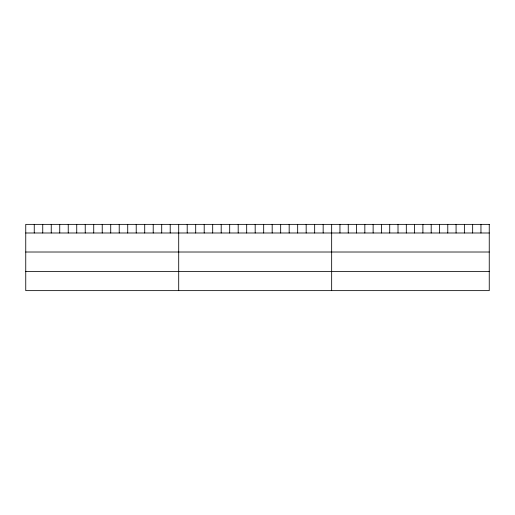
<?xml version="1.0" encoding="UTF-8"?>
<svg xmlns="http://www.w3.org/2000/svg" width="515" height="515" viewBox="0 0 515 515"><rect width="100%" height="100%" fill="white"/><g stroke="black" fill="none" stroke-linecap="round" stroke-linejoin="round"><path stroke-width="0.77" d="M25.75 232.992L489.25 232.992M25.75 252.015L489.25 252.015M25.75 271.611L489.25 271.611M480.959 224.366L480.959 232.992M472.661 224.366L472.661 232.992M464.369 224.366L464.369 232.992M456.071 224.366L456.071 232.992M447.78 224.366L447.78 232.992M439.482 224.366L439.482 232.992M431.19 224.366L431.19 232.992M422.899 224.366L422.899 232.992M414.601 224.366L414.601 232.992M406.309 224.366L406.309 232.992M398.011 224.366L398.011 232.992M389.72 224.366L389.72 232.992M381.428 224.366L381.428 232.992M373.13 224.366L373.13 232.992M364.839 224.366L364.839 232.992M356.541 224.366L356.541 232.992M348.249 224.366L348.249 232.992M339.952 224.366L339.952 232.992M331.66 224.366L331.66 290.634M323.163 224.366L323.163 232.992M314.665 224.366L314.665 232.992M306.168 224.366L306.168 232.992M297.67 224.366L297.67 232.992M289.173 224.366L289.173 232.992M280.675 224.366L280.675 232.992M272.178 224.366L272.178 232.992M263.68 224.366L263.68 232.992M255.183 224.366L255.183 232.992M246.685 224.366L246.685 232.992M238.188 224.366L238.188 232.992M229.69 224.366L229.69 232.992M221.193 224.366L221.193 232.992M212.695 224.366L212.695 232.992M204.198 224.366L204.198 232.992M195.7 224.366L195.7 232.992M187.203 224.366L187.203 232.992M178.705 224.366L178.705 290.634M170.208 224.366L170.208 232.992M161.71 224.366L161.71 232.992M153.213 224.366L153.213 232.992M144.715 224.366L144.715 232.992M136.218 224.366L136.218 232.992M127.72 224.366L127.72 232.992M119.222 224.366L119.222 232.992M110.725 224.366L110.725 232.992M102.228 224.366L102.228 232.992M93.73 224.366L93.73 232.992M85.233 224.366L85.233 232.992M76.735 224.366L76.735 232.992M68.238 224.366L68.238 232.992M59.74 224.366L59.74 232.992M51.242 224.366L51.242 232.992M42.745 224.366L42.745 232.992M34.248 224.366L34.248 232.992M489.25 224.366L25.75 224.366L25.75 290.634L489.25 290.634L489.25 224.366"/></g></svg>
